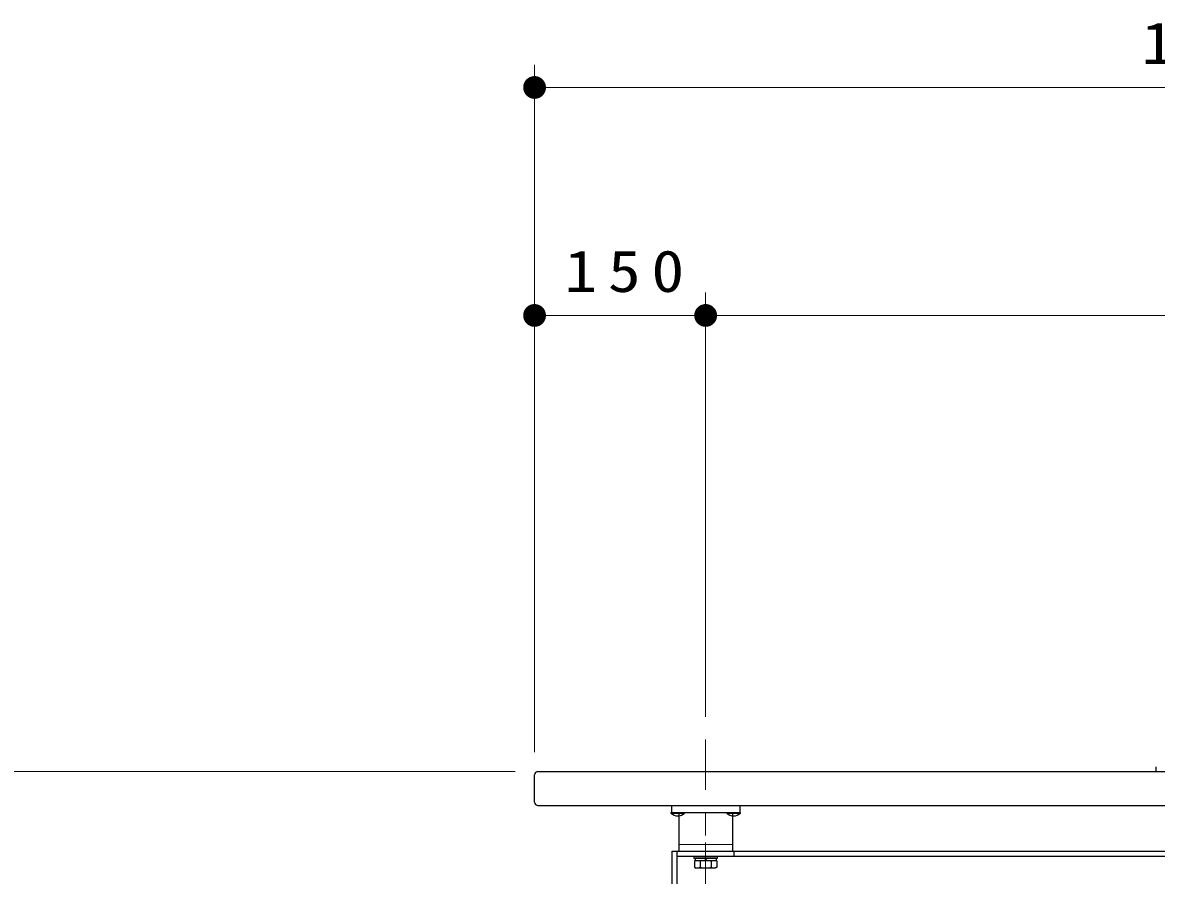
# Model space of a CAD drawing. Units: millimetres on the paper, scale 1:20. Extents: x -385 to 0, y 0 to 267.
# Drawn here: x -310.87 to -261.17, y 131.88 to 169.28 of the extents above; entities that cross this region are included whole.
import ezdxf

# ---------------------------------------------------------------- set-up
doc = ezdxf.new("R2010")
doc.units = ezdxf.units.MM
doc.linetypes.add('USER1', pattern=[4.5, 2.5, -2])
doc.linetypes.add('USER2', pattern=[6, 3, -1, 1, -1])
doc.layers.add('1_20', color=7, linetype='Continuous', lineweight=25)
doc.styles.add('ＭＳ ゴシック', font='')
doc.styles.get('ＭＳ ゴシック').set_extended_font_data('MS Gothic')

# ---------------------------------------------------------------- blocks, each defined once
blk = doc.blocks.new('filled_dot')
at = {"color": 0, "linetype": 'Continuous', "lineweight": -2, "const_width": 1.25}
blk.add_lwpolyline([(-0.625, 0, 1), (0.625, 0, 1)], format="xyb", close=True, dxfattribs=at)

msp = doc.modelspace()

# ---------------------------------------------------------------- linework, layer by layer
at = {"layer": '1_20', "lineweight": 13}
for p, q in [((-288.425, 137.29), (-288.425, 167.44)), ((-288.425, 166.44), (-228.425, 166.44)), ((-280.925, 138.834), (-280.925, 157.44)), ((-288.425, 156.44), (-280.925, 156.44)), ((-280.925, 156.44), (-235.925, 156.44)), ((-289.275, 136.44), (-316.925, 136.44))]:
    msp.add_line(p, q, dxfattribs=at)
at = {"layer": '1_20', "linetype": 'USER2', "lineweight": 13}
msp.add_line((-280.925, 129.631), (-280.925, 137.834), dxfattribs=at)
at = {"layer": '1_20'}
for p, q in [((-288.425, 135.09), (-288.425, 136.29)), ((-288.275, 136.44), (-258.425, 136.44)), ((-288.275, 134.94), (-258.425, 134.94)), ((-282.425, 134.94), (-282.425, 134.64)), ((-279.425, 134.94), (-279.425, 134.64)), ((-282.445, 134.64), (-282.445, 134.615)), ((-282.445, 134.64), (-281.855, 134.64)), ((-282.445, 134.615), (-281.855, 134.615)), ((-282.425, 134.64), (-279.425, 134.64)), ((-282.1, 134.64), (-282.1, 132.94)), ((-281.855, 134.64), (-281.855, 134.615)), ((-279.995, 134.64), (-279.995, 134.615)), ((-279.995, 134.64), (-279.405, 134.64)), ((-279.995, 134.615), (-279.405, 134.615)), ((-279.75, 134.64), (-279.75, 132.94)), ((-279.405, 134.64), (-279.405, 134.615)), ((-282.1, 132.94), (-279.75, 132.94)), ((-281.45, 132.715), (-280.4, 132.715)), ((-281.45, 132.715), (-281.45, 132.64)), ((-280.4, 132.64), (-280.4, 132.715)), ((-281.45, 132.64), (-280.4, 132.64)), ((-281.385, 132.64), (-281.385, 132.515)), ((-280.465, 132.64), (-281.385, 132.64)), ((-280.465, 132.515), (-281.385, 132.515)), ((-280.958, 132.64), (-280.925, 132.515)), ((-280.925, 132.64), (-280.891, 132.515)), ((-280.465, 132.64), (-280.465, 132.515))]:
    msp.add_line(p, q, dxfattribs=at)
at = {"layer": '1_20', "color": 110}
msp.add_line((-261.175, 136.44), (-261.168, 136.644), dxfattribs=at)
at = {"layer": '1_20', "linetype": 'USER1', "lineweight": 13}
msp.add_line((-282.1, 133.24), (-279.75, 133.24), dxfattribs=at)
at = {"layer": '1_20', "color": 4, "linetype": 'USER2', "lineweight": 13}
msp.add_line((-280.925, 133.315), (-280.925, 131.974), dxfattribs=at)
at = {"layer": '1_20', "color": 4}
for p, q in [((-282.4, 130.69), (-282.4, 132.94)), ((-282.4, 132.94), (-234.45, 132.94)), ((-282.175, 130.69), (-282.175, 132.94)), ((-282.175, 132.715), (-234.675, 132.715)), ((-279.675, 132.715), (-279.675, 132.94))]:
    msp.add_line(p, q, dxfattribs=at)
at = {"layer": '1_20', "color": 131}
for p, q in [((-280.434, 132.515), (-281.416, 132.515)), ((-281.416, 132.515), (-281.416, 132.24)), ((-281.416, 132.24), (-281.337, 132.195)), ((-281.17, 132.515), (-281.17, 132.24)), ((-280.679, 132.515), (-280.679, 132.24)), ((-280.434, 132.24), (-280.512, 132.195)), ((-280.434, 132.515), (-280.434, 132.24)), ((-280.512, 132.195), (-281.337, 132.195))]:
    msp.add_line(p, q, dxfattribs=at)
at = {"layer": '1_20'}
for centre, radius, start, end in [((-288.275, 136.29), 0.15, 90, 180), ((-288.275, 135.09), 0.15, 180, 270), ((-282.15, 134.885), 0.4, 222.4359, 317.5641), ((-279.7, 134.885), 0.4, 222.4359, 317.5641)]:
    msp.add_arc(centre, radius, start, end, dxfattribs=at)
at = {"layer": '1_20', "color": 131}
for centre, radius, start, end in [((-281.293, 132.453), 0.245, 240, 300), ((-280.925, 132.884), 0.689, 249.136, 290.864), ((-280.557, 132.453), 0.245, 240, 300)]:
    msp.add_arc(centre, radius, start, end, dxfattribs=at)

# ---------------------------------------------------------------- block references
at = {"layer": '1_20', "lineweight": 13, "xscale": 0.4, "yscale": 0.4}
for p in [(-288.425, 166.44), (-288.425, 156.44), (-280.925, 156.44)]:
    msp.add_blockref('filled_dot', p, dxfattribs=at)
at = {"layer": '1_20', "lineweight": 13, "xscale": 0.4, "yscale": 0.4, "rotation": 180}
msp.add_blockref('filled_dot', (-280.925, 156.44), dxfattribs=at)

# ---------------------------------------------------------------- texts
at = {"layer": '1_20', "char_height": 1.833, "attachment_point": 8, "style": 'ＭＳ ゴシック'}
for s, insert in [('\\T1.33;\\W1.15;1200', (-258.004, 167.44)), ('\\T1.33;\\W1.15;150', (-284.254, 157.44))]:
    msp.add_mtext(s, dxfattribs=dict(at, insert=insert))

doc.saveas('drawing.dxf')
